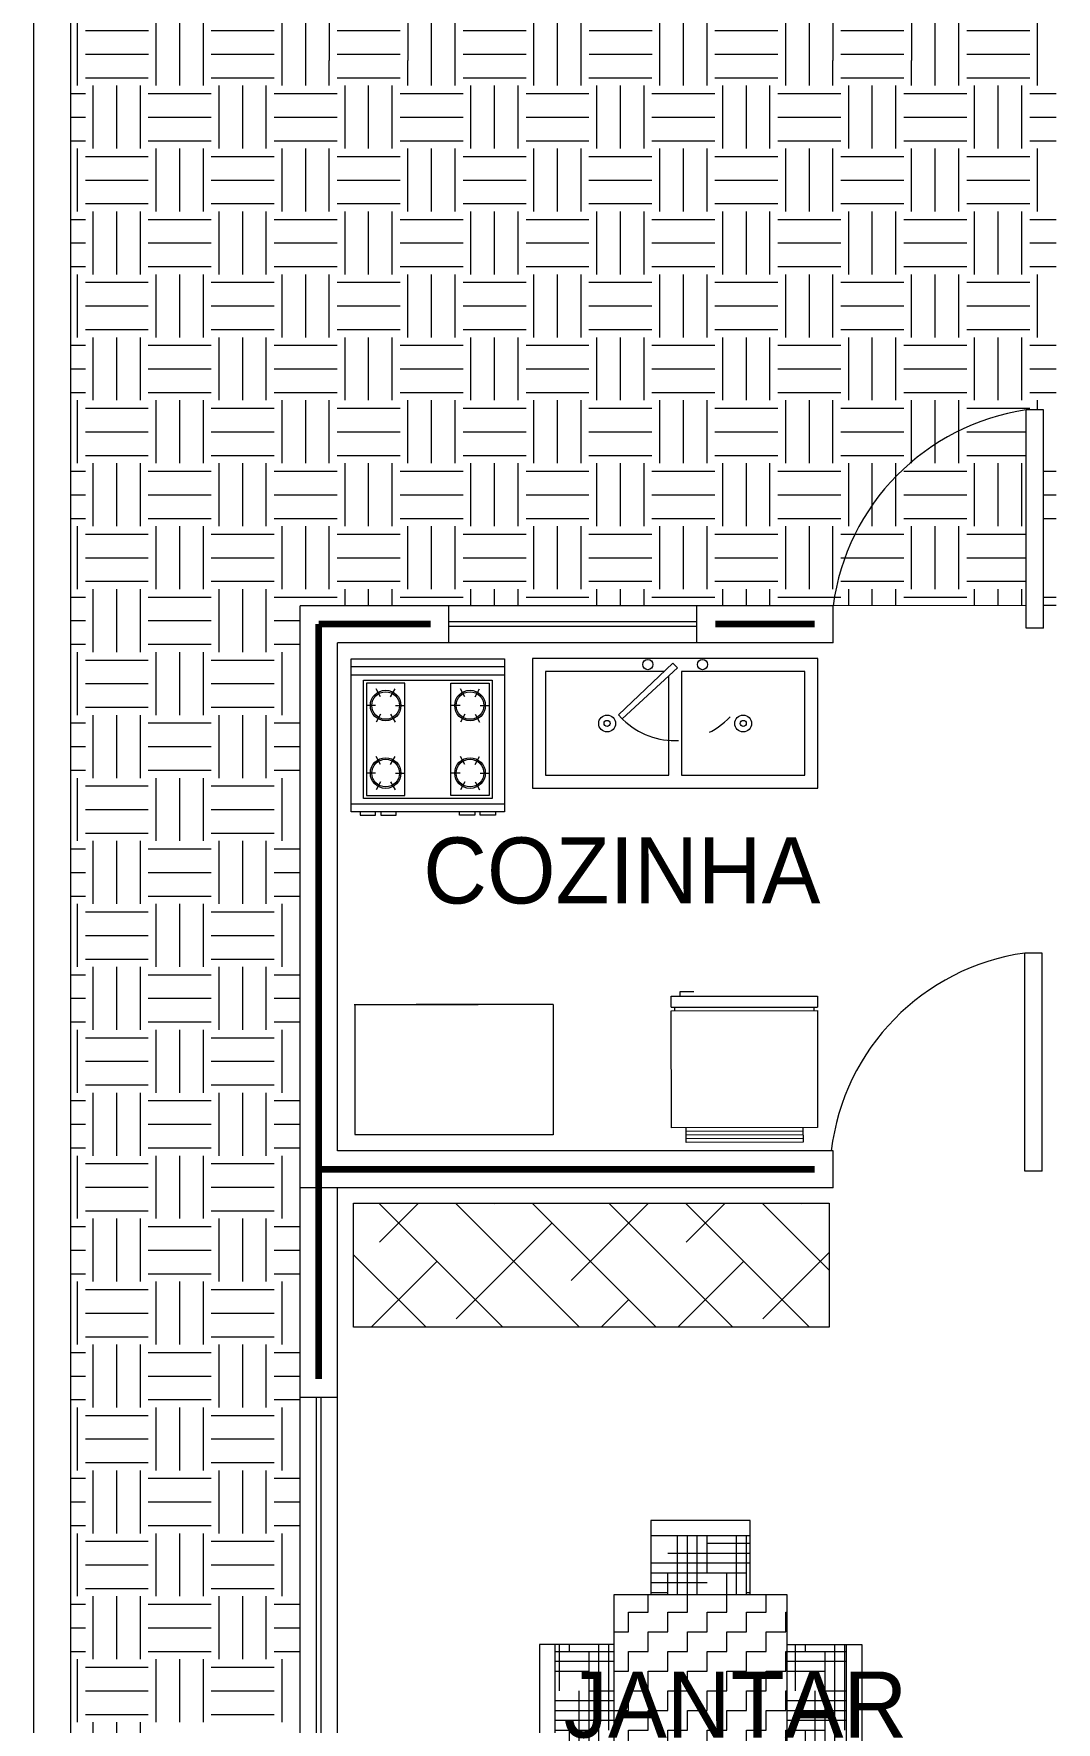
# Model space of a CAD drawing. Header units: millimetres. Extents: x 180.2 to 212.9, y 178.4 to 260.3.
# Drawn here: x 183.35 to 187.22, y 200.78 to 207.18 of the extents above; entities that cross this region are included whole.
import ezdxf

# ---------------------------------------------------------------- set-up
doc = ezdxf.new("R2010")
doc.units = ezdxf.units.MM
doc.linetypes.add('HIDDEN', pattern=[0.375, 0.25, -0.125])
for name, color, linetype, lineweight in [('ejes', 2, 'Continuous', 100), ('muebles', 6, 'Continuous', 15), ('muros', 1, 'Continuous', 18), ('pisos', 42, 'Continuous', 5), ('puertas y ventanas', 177, 'Continuous', 15), ('ventanas', 4, 'Continuous', 15)]:
    doc.layers.add(name, color=color, linetype=linetype, lineweight=lineweight)

# ---------------------------------------------------------------- blocks, each defined once
blk = doc.blocks.new('mesota')
for p, q in [((89.6543, 227.2267, -2.89), (90.0543, 227.2267, -2.89)), ((90.1543, 227.2267, -2.89), (90.5543, 227.2267, -2.89)), ((90.6543, 227.2267, -2.89), (91.0543, 227.2267, -2.89)), ((91.2543, 226.9893, -2.89), (91.2543, 226.2893, -2.89)), ((89.2169, 226.4393, -2.89), (89.2169, 226.8393, -2.89)), ((91.4918, 226.4393, -2.89), (91.4918, 226.8393, -2.89)), ((89.6543, 226.0518, -2.89), (90.0543, 226.0518, -2.89)), ((90.1543, 226.0518, -2.89), (90.5543, 226.0518, -2.89)), ((90.6543, 226.0518, -2.89), (91.0543, 226.0518, -2.89))]:
    blk.add_line(p, q)
at = {"elevation": -2.89}
for points in [[(89.6543, 226.9893), (89.6543, 227.2893), (90.0543, 227.2893), (90.0543, 226.9893)], [(90.1543, 226.9893), (90.1543, 227.2893), (90.5543, 227.2893), (90.5543, 226.9893)], [(91.0543, 226.9893), (91.0543, 227.2893), (90.6543, 227.2893), (90.6543, 226.9893)], [(91.2543, 226.2893), (89.4543, 226.2893), (89.4543, 226.9893), (91.2543, 226.9893)], [(89.4543, 226.4393), (89.1543, 226.4393), (89.1543, 226.8393), (89.4543, 226.8393)], [(91.2543, 226.4393), (91.5543, 226.4393), (91.5543, 226.8393), (91.2543, 226.8393)], [(89.6543, 226.2893), (89.6543, 225.9893), (90.0543, 225.9893), (90.0543, 226.2893)], [(90.1543, 226.2893), (90.1543, 225.9893), (90.5543, 225.9893), (90.5543, 226.2893)], [(91.0543, 226.2893), (91.0543, 225.9893), (90.6543, 225.9893), (90.6543, 226.2893)]]:
    blk.add_lwpolyline(points, dxfattribs=at)
blk = doc.blocks.new('refri')
for p, q in [((13.878, 4.516), (13.078, 4.516)), ((13.078, 4.516), (13.078, 4.416)), ((13.878, 4.416), (13.878, 4.516)), ((13.978, 4.416), (12.978, 4.416)), ((12.978, 4.416), (12.978, 3.616)), ((13.878, 4.491), (13.078, 4.491)), ((13.878, 4.466), (13.078, 4.466)), ((13.878, 4.441), (13.078, 4.441)), ((13.978, 3.616), (13.978, 4.416)), ((12.978, 3.616), (13.978, 3.616)), ((12.978, 3.591), (13.978, 3.591)), ((12.978, 3.591), (12.978, 3.516)), ((13.003, 3.616), (13.003, 3.591)), ((13.953, 3.591), (13.953, 3.616)), ((13.978, 3.516), (13.978, 3.591)), ((12.978, 3.516), (13.978, 3.516)), ((13.039, 3.516), (13.039, 3.484)), ((13.039, 3.484), (13.133, 3.484))]:
    blk.add_line(p, q)
blk = doc.blocks.new('tarja')
for points in [[(616.2221, 251.4034), (616.2221, 250.9034), (617.3221, 250.9034), (617.3221, 251.4034)], [(616.2721, 251.3534), (616.2721, 250.9534), (616.7471, 250.9534), (616.7471, 251.3534)], [(616.9907, 251.1206), (616.977, 251.1352), (616.7635, 250.9388), (616.7806, 250.9205)]]:
    blk.add_lwpolyline(points, close=True)
blk.add_lwpolyline([(616.8151, 250.9534), (617.2721, 250.9534), (617.2721, 251.3534), (616.7971, 251.3534), (616.7971, 250.9697)])
for centre, radius in [((616.5096, 251.1534), 0.0325), ((616.5096, 251.1534), 0.0116), ((617.0346, 251.1534), 0.0325), ((617.0346, 251.1534), 0.0116), ((616.6666, 250.9264), 0.0198), ((616.8775, 250.9264), 0.0198)]:
    blk.add_circle(centre, radius)
at = {"linetype": 'HIDDEN'}
blk.add_arc((616.7721, 250.9297), 0.29, 43.10085, 136.89915, dxfattribs=at)

msp = doc.modelspace()

# ---------------------------------------------------------------- hatches: boundary and pattern name
at = {"layer": 'muebles'}
h = msp.add_hatch(dxfattribs=at)
h.set_pattern_fill('HOUND', color=256, scale=0.023463, style=0)
h.set_pattern_definition([(0, (51.95597, 4.386796), (0.148986875, 0.037246719), [0.5959475, -0.29797375]), (90, (51.95597, 4.386796), (-0.037246719, -0.148986875), [0.5959475, -0.29797375])])
h.paths.add_polyline_path([(186.0583, 201.4867), (185.6829, 201.4867), (185.6829, 201.2638), (186.0583, 201.2638)])
h.paths.add_polyline_path([(185.5421, 201.0761), (185.3193, 201.0761), (185.3193, 200.7007), (185.5421, 200.7007)])
h.paths.add_polyline_path([(185.5421, 200.6069), (185.3193, 200.6069), (185.3193, 200.2315), (185.5421, 200.2315)])
h.paths.add_polyline_path([(185.5421, 200.1376), (185.3193, 200.1376), (185.3193, 199.7622), (185.5421, 199.7622)])
h.paths.add_polyline_path([(186.0583, 199.5745), (185.6829, 199.5745), (185.6829, 199.3517), (186.0583, 199.3517)])
h.paths.add_polyline_path([(186.4219, 200.1376), (186.1991, 200.1376), (186.1991, 199.7622), (186.4219, 199.7622)])
h.paths.add_polyline_path([(186.4219, 200.6069), (186.1991, 200.6069), (186.1991, 200.2315), (186.4219, 200.2315)])
h.paths.add_polyline_path([(186.4219, 201.0761), (186.1991, 201.0761), (186.1991, 200.7007), (186.4219, 200.7007)])
h = msp.add_hatch(dxfattribs=at)
h.set_pattern_fill('ZIGZAG', color=256, scale=0.023463, style=0)
h.set_pattern_definition([(0, (51.95597, 4.386796), (0.074493437, 0.074493437), [0.074493437, -0.074493437]), (90, (52.03046, 4.386796), (-0.074493437, 0.074493437), [0.074493437, -0.074493437])])
h.paths.add_polyline_path([(186.1991, 201.2638), (185.5421, 201.2638), (185.5421, 199.5745), (186.1991, 199.5745)])
at = {"layer": 'pisos'}
h = msp.add_hatch(dxfattribs=at)
h.set_pattern_fill('EARTH', color=256, scale=0.03754, style=0)
h.set_pattern_definition([(0, (51.95597, 4.3868), (0.238379, 0.238379), [0.238379, -0.238379]), (0, (51.95597, 4.47619), (0.238379, 0.238379), [0.238379, -0.238379]), (0, (51.95597, 4.56558), (0.238379, 0.238379), [0.238379, -0.238379]), (90, (51.98577, 4.59538), (-0.238379, 0.238379), [0.238379, -0.238379]), (90, (52.07516, 4.59538), (-0.238379, 0.238379), [0.238379, -0.238379]), (90, (52.16455, 4.59538), (-0.238379, 0.238379), [0.238379, -0.238379])])
h.paths.add_polyline_path([(187.2173, 210.716), (183.4867, 210.716), (183.4867, 207.0746), (187.2173, 207.0746)])

# ---------------------------------------------------------------- linework, layer by layer
at = {"layer": 'ejes'}
for p, q in [((184.4252, 202.0818), (184.4252, 204.9396)), ((184.8476, 204.9396), (184.4252, 204.9396)), ((184.8476, 204.9396), (184.4252, 204.9396)), ((186.3022, 204.9396), (185.9268, 204.9396)), ((186.3022, 204.9396), (185.9268, 204.9396)), ((186.3022, 202.8749), (184.4252, 202.8749))]:
    msp.add_line(p, q, dxfattribs=at)
at = {"layer": 'muebles', "color": 6}
for p, q in [((184.5479, 204.2287), (184.5479, 204.8088)), ((184.5479, 204.8088), (185.128, 204.8088)), ((185.128, 204.8088), (185.128, 204.2287)), ((184.5479, 204.7798), (185.128, 204.7798)), ((184.5479, 204.7482), (185.128, 204.7482)), ((184.594, 204.2792), (184.594, 204.728)), ((184.594, 204.728), (185.082, 204.728)), ((184.751, 204.7164), (184.6056, 204.7164)), ((184.6056, 204.7164), (184.6056, 204.2908)), ((184.6593, 204.6643), (184.6419, 204.6945)), ((184.6972, 204.6643), (184.7146, 204.6945)), ((184.751, 204.2908), (184.751, 204.7164)), ((184.925, 204.2908), (184.925, 204.7164)), ((184.925, 204.7164), (185.0704, 204.7164)), ((184.9787, 204.6643), (184.9613, 204.6945)), ((185.0166, 204.6643), (185.034, 204.6945)), ((185.0704, 204.7164), (185.0704, 204.2908)), ((185.082, 204.728), (185.082, 204.2792)), ((184.6404, 204.6315), (184.6056, 204.6315)), ((184.7162, 204.6315), (184.751, 204.6315)), ((184.9598, 204.6315), (184.925, 204.6315)), ((185.0356, 204.6315), (185.0704, 204.6315)), ((184.6593, 204.5987), (184.6419, 204.5686)), ((184.6972, 204.5987), (184.7146, 204.5686)), ((184.9787, 204.5987), (184.9613, 204.5686)), ((185.0166, 204.5987), (185.034, 204.5686)), ((184.6593, 204.4085), (184.6419, 204.4387)), ((184.6972, 204.4085), (184.7146, 204.4387)), ((184.9787, 204.4085), (184.9613, 204.4387)), ((185.0166, 204.4085), (185.034, 204.4387)), ((184.6404, 204.3757), (184.6056, 204.3757)), ((184.7162, 204.3757), (184.751, 204.3757)), ((184.9598, 204.3757), (184.925, 204.3757)), ((185.0356, 204.3757), (185.0704, 204.3757)), ((184.6593, 204.3429), (184.6419, 204.3127)), ((184.6972, 204.3429), (184.7146, 204.3127)), ((184.9787, 204.3429), (184.9613, 204.3127)), ((185.0166, 204.3429), (185.034, 204.3127)), ((185.128, 204.2577), (184.5479, 204.2577)), ((185.128, 204.2287), (184.5479, 204.2287)), ((184.5824, 204.2287), (184.5824, 204.2165)), ((185.082, 204.2792), (184.594, 204.2792)), ((184.6056, 204.2908), (184.751, 204.2908)), ((184.6404, 204.2165), (184.6404, 204.2287)), ((184.6597, 204.2287), (184.6597, 204.2165)), ((184.7178, 204.2165), (184.7178, 204.2287)), ((185.0704, 204.2908), (184.925, 204.2908)), ((184.9582, 204.2165), (184.9582, 204.2287)), ((185.0162, 204.2287), (185.0162, 204.2165)), ((185.0356, 204.2165), (185.0356, 204.2287)), ((185.0936, 204.2287), (185.0936, 204.2165)), ((184.5824, 204.2165), (184.6404, 204.2165)), ((184.6597, 204.2165), (184.7178, 204.2165)), ((185.0162, 204.2165), (184.9582, 204.2165)), ((185.0936, 204.2165), (185.0356, 204.2165))]:
    msp.add_line(p, q, dxfattribs=at)
at = {"layer": 'muebles'}
for p, q in [((184.5595, 203.4994), (185.0288, 203.4994)), ((184.5617, 203.4971), (184.5611, 203.0066)), ((185.3126, 203.4994), (184.7941, 203.4994)), ((185.3126, 203.4994), (185.312, 203.0059)), ((185.312, 203.0059), (184.5611, 203.0059)), ((184.5567, 202.7465), (186.3573, 202.7465)), ((184.5567, 202.2771), (184.5567, 202.7465)), ((186.3573, 202.7465), (186.3573, 202.2771)), ((186.3573, 202.2771), (184.5567, 202.2771))]:
    msp.add_line(p, q, dxfattribs=at)
at = {"layer": 'muebles', "linetype": 'Continuous'}
for p, q in [((185.1216, 202.2771), (184.6522, 202.7465)), ((184.8021, 202.7465), (184.6546, 202.5989)), ((185.4119, 202.2771), (184.9425, 202.7465)), ((185.0924, 202.7465), (185.0901, 202.7441)), ((185.7022, 202.2771), (185.2329, 202.7465)), ((185.6731, 202.7465), (185.3804, 202.4538)), ((185.9926, 202.2771), (185.5232, 202.7465)), ((186.2829, 202.2771), (185.8135, 202.7465)), ((185.9634, 202.7465), (185.8159, 202.5989)), ((186.3573, 202.493), (186.1039, 202.7465)), ((186.2537, 202.7465), (186.2514, 202.7441)), ((185.3078, 202.6715), (184.9449, 202.3086)), ((184.8312, 202.2771), (184.5567, 202.5516)), ((184.8723, 202.5263), (184.623, 202.2771)), ((186.0336, 202.5263), (185.7844, 202.2771)), ((186.3573, 202.5597), (186.1062, 202.3086)), ((185.5981, 202.3812), (185.494, 202.2771))]:
    msp.add_line(p, q, dxfattribs=at)
at = {"layer": 'muebles', "color": 6}
for centre, radius in [((184.6783, 204.6315), 0.058), ((184.6783, 204.6315), 0.0522), ((184.9977, 204.6315), 0.058), ((184.9977, 204.6315), 0.0522), ((184.6783, 204.3757), 0.058), ((184.6783, 204.3757), 0.0522), ((184.9977, 204.3757), 0.058), ((184.9977, 204.3757), 0.0522)]:
    msp.add_circle(centre, radius, dxfattribs=at)
at = {"layer": 'muros'}
for p, q in [((183.346, 192.0868), (183.346, 210.8568)), ((183.4867, 192.2276), (183.4867, 210.716)), ((186.3726, 205.0095), (184.3549, 205.0086)), ((184.3549, 198.8223), (184.3549, 205.0086)), ((184.918, 204.8692), (184.918, 205.0087)), ((185.8565, 204.8692), (185.8565, 205.0087)), ((186.3726, 204.8692), (186.3726, 205.0095)), ((184.4956, 202.9452), (184.4956, 204.8692)), ((186.3726, 204.8692), (184.4956, 204.8692)), ((186.3726, 202.9452), (184.4956, 202.9452)), ((186.3726, 202.8045), (186.3726, 202.9452)), ((186.3726, 202.8045), (184.3549, 202.8045)), ((184.4956, 198.9613), (184.4956, 202.8045)), ((184.4956, 202.0114), (184.3549, 202.0114))]:
    msp.add_line(p, q, dxfattribs=at)
at = {"layer": 'pisos'}
for p, q in [((183.5114, 206.9791), (183.5114, 207.0746)), ((183.8094, 206.9791), (183.8094, 207.0746)), ((183.8987, 206.9791), (183.8987, 207.0746)), ((183.9881, 206.9791), (183.9881, 207.0746)), ((184.2861, 206.9791), (184.2861, 207.0746)), ((184.3755, 206.9791), (184.3755, 207.0746)), ((184.4649, 206.9791), (184.4649, 207.0746)), ((184.7629, 206.9791), (184.7629, 207.0746)), ((184.8523, 206.9791), (184.8523, 207.0746)), ((184.9417, 206.9791), (184.9417, 207.0746)), ((185.2396, 206.9791), (185.2396, 207.0746)), ((185.329, 206.9791), (185.329, 207.0746)), ((185.4184, 206.9791), (185.4184, 207.0746)), ((185.7164, 206.9791), (185.7164, 207.0746)), ((185.8058, 206.9791), (185.8058, 207.0746)), ((185.8952, 206.9791), (185.8952, 207.0746)), ((186.1931, 206.9791), (186.1931, 207.0746)), ((186.2825, 206.9791), (186.2825, 207.0746)), ((186.3719, 206.9791), (186.3719, 207.0746)), ((186.6699, 206.9791), (186.6699, 207.0746)), ((186.7593, 206.9791), (186.7593, 207.0746)), ((186.8487, 206.9791), (186.8487, 207.0746)), ((187.1467, 206.9791), (187.1467, 207.0746)), ((183.5412, 207.0089), (183.7796, 207.0089)), ((183.571, 206.7408), (183.571, 206.9791)), ((183.6604, 206.7408), (183.6604, 206.9791)), ((183.7498, 206.7408), (183.7498, 206.9791)), ((184.0179, 207.0089), (184.2563, 207.0089)), ((184.0477, 206.7408), (184.0477, 206.9791)), ((184.1371, 206.7408), (184.1371, 206.9791)), ((184.2265, 206.7408), (184.2265, 206.9791)), ((184.4947, 207.0089), (184.7331, 207.0089)), ((184.5245, 206.7408), (184.5245, 206.9791)), ((184.6139, 206.7408), (184.6139, 206.9791)), ((184.7033, 206.7408), (184.7033, 206.9791)), ((184.9715, 207.0089), (185.2098, 207.0089)), ((185.0012, 206.7408), (185.0012, 206.9791)), ((185.0906, 206.7408), (185.0906, 206.9791)), ((185.18, 206.7408), (185.18, 206.9791)), ((185.4482, 207.0089), (185.6866, 207.0089)), ((185.478, 206.7408), (185.478, 206.9791)), ((185.5674, 206.7408), (185.5674, 206.9791)), ((185.6568, 206.7408), (185.6568, 206.9791)), ((185.925, 207.0089), (186.1633, 207.0089)), ((185.9548, 206.7408), (185.9548, 206.9791)), ((186.0442, 206.7408), (186.0442, 206.9791)), ((186.1335, 206.7408), (186.1335, 206.9791)), ((186.4017, 207.0089), (186.6401, 207.0089)), ((186.4315, 206.7408), (186.4315, 206.9791)), ((186.5209, 206.7408), (186.5209, 206.9791)), ((186.6103, 206.7408), (186.6103, 206.9791)), ((186.8785, 207.0089), (187.1169, 207.0089)), ((186.9083, 206.7408), (186.9083, 206.9791)), ((186.9977, 206.7408), (186.9977, 206.9791)), ((187.0871, 206.7408), (187.0871, 206.9791)), ((183.4867, 206.9494), (183.5412, 206.9494)), ((183.7796, 206.9494), (184.0179, 206.9494)), ((184.2563, 206.9494), (184.4947, 206.9494)), ((184.7331, 206.9494), (184.9715, 206.9494)), ((185.2098, 206.9494), (185.4482, 206.9494)), ((185.6866, 206.9494), (185.925, 206.9494)), ((186.1633, 206.9494), (186.4017, 206.9494)), ((186.6401, 206.9494), (186.8785, 206.9494)), ((187.1169, 206.9494), (187.2173, 206.9494)), ((183.4867, 206.86), (183.5412, 206.86)), ((183.7796, 206.86), (184.0179, 206.86)), ((184.2563, 206.86), (184.4947, 206.86)), ((184.7331, 206.86), (184.9715, 206.86)), ((185.2098, 206.86), (185.4482, 206.86)), ((185.6866, 206.86), (185.925, 206.86)), ((186.1633, 206.86), (186.4017, 206.86)), ((186.6401, 206.86), (186.8785, 206.86)), ((187.1169, 206.86), (187.2173, 206.86)), ((183.4867, 206.7706), (183.5412, 206.7706)), ((183.5114, 206.5024), (183.5114, 206.7408)), ((183.7796, 206.7706), (184.0179, 206.7706)), ((183.8094, 206.5024), (183.8094, 206.7408)), ((183.8987, 206.5024), (183.8987, 206.7408)), ((183.9881, 206.5024), (183.9881, 206.7408)), ((184.2563, 206.7706), (184.4947, 206.7706)), ((184.2861, 206.5024), (184.2861, 206.7408)), ((184.3755, 206.5024), (184.3755, 206.7408)), ((184.4649, 206.5024), (184.4649, 206.7408)), ((184.7331, 206.7706), (184.9715, 206.7706)), ((184.7629, 206.5024), (184.7629, 206.7408)), ((184.8523, 206.5024), (184.8523, 206.7408)), ((184.9417, 206.5024), (184.9417, 206.7408)), ((185.2098, 206.7706), (185.4482, 206.7706)), ((185.2396, 206.5024), (185.2396, 206.7408)), ((185.329, 206.5024), (185.329, 206.7408)), ((185.4184, 206.5024), (185.4184, 206.7408)), ((185.6866, 206.7706), (185.925, 206.7706)), ((185.7164, 206.5024), (185.7164, 206.7408)), ((185.8058, 206.5024), (185.8058, 206.7408)), ((185.8952, 206.5024), (185.8952, 206.7408)), ((186.1633, 206.7706), (186.4017, 206.7706)), ((186.1931, 206.5024), (186.1931, 206.7408)), ((186.2825, 206.5024), (186.2825, 206.7408)), ((186.3719, 206.5024), (186.3719, 206.7408)), ((186.6401, 206.7706), (186.8785, 206.7706)), ((186.6699, 206.5024), (186.6699, 206.7408)), ((186.7593, 206.5024), (186.7593, 206.7408)), ((186.8487, 206.5024), (186.8487, 206.7408)), ((187.1169, 206.7706), (187.2173, 206.7706)), ((187.1467, 206.5024), (187.1467, 206.7408)), ((183.5412, 206.711), (183.7796, 206.711)), ((184.0179, 206.711), (184.2563, 206.711)), ((184.4947, 206.711), (184.7331, 206.711)), ((184.9715, 206.711), (185.2098, 206.711)), ((185.4482, 206.711), (185.6866, 206.711)), ((185.925, 206.711), (186.1633, 206.711)), ((186.4017, 206.711), (186.6401, 206.711)), ((186.8785, 206.711), (187.1169, 206.711)), ((183.5412, 206.6216), (183.7796, 206.6216)), ((184.0179, 206.6216), (184.2563, 206.6216)), ((184.4947, 206.6216), (184.7331, 206.6216)), ((184.9715, 206.6216), (185.2098, 206.6216)), ((185.4482, 206.6216), (185.6866, 206.6216)), ((185.925, 206.6216), (186.1633, 206.6216)), ((186.4017, 206.6216), (186.6401, 206.6216)), ((186.8785, 206.6216), (187.1169, 206.6216)), ((183.5412, 206.5322), (183.7796, 206.5322)), ((184.0179, 206.5322), (184.2563, 206.5322)), ((184.4947, 206.5322), (184.7331, 206.5322)), ((184.9715, 206.5322), (185.2098, 206.5322)), ((185.4482, 206.5322), (185.6866, 206.5322)), ((185.925, 206.5322), (186.1633, 206.5322)), ((186.4017, 206.5322), (186.6401, 206.5322)), ((186.8785, 206.5322), (187.1169, 206.5322)), ((183.4867, 206.4726), (183.5412, 206.4726)), ((183.571, 206.264), (183.571, 206.5024)), ((183.6604, 206.264), (183.6604, 206.5024)), ((183.7498, 206.264), (183.7498, 206.5024)), ((183.7796, 206.4726), (184.0179, 206.4726)), ((184.0477, 206.264), (184.0477, 206.5024)), ((184.1371, 206.264), (184.1371, 206.5024)), ((184.2265, 206.264), (184.2265, 206.5024)), ((184.2563, 206.4726), (184.4947, 206.4726)), ((184.5245, 206.264), (184.5245, 206.5024)), ((184.6139, 206.264), (184.6139, 206.5024)), ((184.7033, 206.264), (184.7033, 206.5024)), ((184.7331, 206.4726), (184.9715, 206.4726)), ((185.0012, 206.264), (185.0012, 206.5024)), ((185.0906, 206.264), (185.0906, 206.5024)), ((185.18, 206.264), (185.18, 206.5024)), ((185.2098, 206.4726), (185.4482, 206.4726)), ((185.478, 206.264), (185.478, 206.5024)), ((185.5674, 206.264), (185.5674, 206.5024)), ((185.6568, 206.264), (185.6568, 206.5024)), ((185.6866, 206.4726), (185.925, 206.4726)), ((185.9548, 206.264), (185.9548, 206.5024)), ((186.0442, 206.264), (186.0442, 206.5024)), ((186.1335, 206.264), (186.1335, 206.5024)), ((186.1633, 206.4726), (186.4017, 206.4726)), ((186.4315, 206.264), (186.4315, 206.5024)), ((186.5209, 206.264), (186.5209, 206.5024)), ((186.6103, 206.264), (186.6103, 206.5024)), ((186.6401, 206.4726), (186.8785, 206.4726)), ((186.9083, 206.264), (186.9083, 206.5024)), ((186.9977, 206.264), (186.9977, 206.5024)), ((187.0871, 206.264), (187.0871, 206.5024)), ((187.1169, 206.4726), (187.2173, 206.4726)), ((183.4867, 206.3832), (183.5412, 206.3832)), ((183.7796, 206.3832), (184.0179, 206.3832)), ((184.2563, 206.3832), (184.4947, 206.3832)), ((184.7331, 206.3832), (184.9715, 206.3832)), ((185.2098, 206.3832), (185.4482, 206.3832)), ((185.6866, 206.3832), (185.925, 206.3832)), ((186.1633, 206.3832), (186.4017, 206.3832)), ((186.6401, 206.3832), (186.8785, 206.3832)), ((187.1169, 206.3832), (187.2173, 206.3832)), ((183.4867, 206.2938), (183.5412, 206.2938)), ((183.7796, 206.2938), (184.0179, 206.2938)), ((184.2563, 206.2938), (184.4947, 206.2938)), ((184.7331, 206.2938), (184.9715, 206.2938)), ((185.2098, 206.2938), (185.4482, 206.2938)), ((185.6866, 206.2938), (185.925, 206.2938)), ((186.1633, 206.2938), (186.4017, 206.2938)), ((186.6401, 206.2938), (186.8785, 206.2938)), ((187.1169, 206.2938), (187.2173, 206.2938)), ((183.5114, 206.0256), (183.5114, 206.264)), ((183.5412, 206.2342), (183.7796, 206.2342)), ((183.8094, 206.0256), (183.8094, 206.264)), ((183.8987, 206.0256), (183.8987, 206.264)), ((183.9881, 206.0256), (183.9881, 206.264)), ((184.0179, 206.2342), (184.2563, 206.2342)), ((184.2861, 206.0256), (184.2861, 206.264)), ((184.3755, 206.0256), (184.3755, 206.264)), ((184.4649, 206.0256), (184.4649, 206.264)), ((184.4947, 206.2342), (184.7331, 206.2342)), ((184.7629, 206.0256), (184.7629, 206.264)), ((184.8523, 206.0256), (184.8523, 206.264)), ((184.9417, 206.0256), (184.9417, 206.264)), ((184.9715, 206.2342), (185.2098, 206.2342)), ((185.2396, 206.0256), (185.2396, 206.264)), ((185.329, 206.0256), (185.329, 206.264)), ((185.4184, 206.0256), (185.4184, 206.264)), ((185.4482, 206.2342), (185.6866, 206.2342)), ((185.7164, 206.0256), (185.7164, 206.264)), ((185.8058, 206.0256), (185.8058, 206.264)), ((185.8952, 206.0256), (185.8952, 206.264)), ((185.925, 206.2342), (186.1633, 206.2342)), ((186.1931, 206.0256), (186.1931, 206.264)), ((186.2825, 206.0256), (186.2825, 206.264)), ((186.3719, 206.0256), (186.3719, 206.264)), ((186.4017, 206.2342), (186.6401, 206.2342)), ((186.6699, 206.0256), (186.6699, 206.264)), ((186.7593, 206.0256), (186.7593, 206.264)), ((186.8487, 206.0256), (186.8487, 206.264)), ((186.8785, 206.2342), (187.1169, 206.2342)), ((187.1467, 206.0256), (187.1467, 206.264)), ((183.5412, 206.1448), (183.7796, 206.1448)), ((184.0179, 206.1448), (184.2563, 206.1448)), ((184.4947, 206.1448), (184.7331, 206.1448)), ((184.9715, 206.1448), (185.2098, 206.1448)), ((185.4482, 206.1448), (185.6866, 206.1448)), ((185.925, 206.1448), (186.1633, 206.1448)), ((186.4017, 206.1448), (186.6401, 206.1448)), ((186.8785, 206.1448), (187.1169, 206.1448)), ((183.5412, 206.0554), (183.7796, 206.0554)), ((183.571, 205.7873), (183.571, 206.0256)), ((183.6604, 205.7873), (183.6604, 206.0256)), ((183.7498, 205.7873), (183.7498, 206.0256)), ((184.0179, 206.0554), (184.2563, 206.0554)), ((184.0477, 205.7873), (184.0477, 206.0256)), ((184.1371, 205.7873), (184.1371, 206.0256)), ((184.2265, 205.7873), (184.2265, 206.0256)), ((184.4947, 206.0554), (184.7331, 206.0554)), ((184.5245, 205.7873), (184.5245, 206.0256)), ((184.6139, 205.7873), (184.6139, 206.0256)), ((184.7033, 205.7873), (184.7033, 206.0256)), ((184.9715, 206.0554), (185.2098, 206.0554)), ((185.0012, 205.7873), (185.0012, 206.0256)), ((185.0906, 205.7873), (185.0906, 206.0256)), ((185.18, 205.7873), (185.18, 206.0256)), ((185.4482, 206.0554), (185.6866, 206.0554)), ((185.478, 205.7873), (185.478, 206.0256)), ((185.5674, 205.7873), (185.5674, 206.0256)), ((185.6568, 205.7873), (185.6568, 206.0256)), ((185.925, 206.0554), (186.1633, 206.0554)), ((185.9548, 205.7873), (185.9548, 206.0256)), ((186.0442, 205.7873), (186.0442, 206.0256)), ((186.1335, 205.7873), (186.1335, 206.0256)), ((186.4017, 206.0554), (186.6401, 206.0554)), ((186.4315, 205.7873), (186.4315, 206.0256)), ((186.5209, 205.7873), (186.5209, 206.0256)), ((186.6103, 205.7873), (186.6103, 206.0256)), ((186.8785, 206.0554), (187.1169, 206.0554)), ((186.9083, 205.7873), (186.9083, 206.0256)), ((186.9977, 205.7873), (186.9977, 206.0256)), ((187.0871, 205.7873), (187.0871, 206.0256)), ((183.4867, 205.9958), (183.5412, 205.9958)), ((183.7796, 205.9958), (184.0179, 205.9958)), ((184.2563, 205.9958), (184.4947, 205.9958)), ((184.7331, 205.9958), (184.9715, 205.9958)), ((185.2098, 205.9958), (185.4482, 205.9958)), ((185.6866, 205.9958), (185.925, 205.9958)), ((186.1633, 205.9958), (186.4017, 205.9958)), ((186.6401, 205.9958), (186.8785, 205.9958)), ((187.1169, 205.9958), (187.2173, 205.9958)), ((183.4867, 205.9064), (183.5412, 205.9064)), ((183.7796, 205.9064), (184.0179, 205.9064)), ((184.2563, 205.9064), (184.4947, 205.9064)), ((184.7331, 205.9064), (184.9715, 205.9064)), ((185.2098, 205.9064), (185.4482, 205.9064)), ((185.6866, 205.9064), (185.925, 205.9064)), ((186.1633, 205.9064), (186.4017, 205.9064)), ((186.6401, 205.9064), (186.8785, 205.9064)), ((187.1169, 205.9064), (187.2173, 205.9064)), ((183.4867, 205.8171), (183.5412, 205.8171)), ((183.5114, 205.5489), (183.5114, 205.7873)), ((183.7796, 205.8171), (184.0179, 205.8171)), ((183.8094, 205.5489), (183.8094, 205.7873)), ((183.8987, 205.5489), (183.8987, 205.7873)), ((183.9881, 205.5489), (183.9881, 205.7873)), ((184.2563, 205.8171), (184.4947, 205.8171)), ((184.2861, 205.5489), (184.2861, 205.7873)), ((184.3755, 205.5489), (184.3755, 205.7873)), ((184.4649, 205.5489), (184.4649, 205.7873)), ((184.7331, 205.8171), (184.9715, 205.8171)), ((184.7629, 205.5489), (184.7629, 205.7873)), ((184.8523, 205.5489), (184.8523, 205.7873)), ((184.9417, 205.5489), (184.9417, 205.7873)), ((185.2098, 205.8171), (185.4482, 205.8171)), ((185.2396, 205.5489), (185.2396, 205.7873)), ((185.329, 205.5489), (185.329, 205.7873)), ((185.4184, 205.5489), (185.4184, 205.7873)), ((185.6866, 205.8171), (185.925, 205.8171)), ((185.7164, 205.5489), (185.7164, 205.7873)), ((185.8058, 205.5489), (185.8058, 205.7873)), ((185.8952, 205.5489), (185.8952, 205.7873)), ((186.1633, 205.8171), (186.4017, 205.8171)), ((186.1931, 205.5489), (186.1931, 205.7873)), ((186.2825, 205.5489), (186.2825, 205.7873)), ((186.3719, 205.5489), (186.3719, 205.7873)), ((186.6401, 205.8171), (186.8785, 205.8171)), ((186.6699, 205.5489), (186.6699, 205.7873)), ((186.7593, 205.5489), (186.7593, 205.7873)), ((186.8487, 205.5489), (186.8487, 205.7873)), ((187.1169, 205.8171), (187.2173, 205.8171)), ((187.1467, 205.7509), (187.1467, 205.7873)), ((183.5412, 205.7575), (183.7796, 205.7575)), ((184.0179, 205.7575), (184.2563, 205.7575)), ((184.4947, 205.7575), (184.7331, 205.7575)), ((184.9715, 205.7575), (185.2098, 205.7575)), ((185.4482, 205.7575), (185.6866, 205.7575)), ((185.925, 205.7575), (186.1633, 205.7575)), ((186.4017, 205.7575), (186.6401, 205.7575)), ((186.8785, 205.7575), (187.1169, 205.7575)), ((183.5412, 205.6681), (183.7796, 205.6681)), ((184.0179, 205.6681), (184.2563, 205.6681)), ((184.4947, 205.6681), (184.7331, 205.6681)), ((184.9715, 205.6681), (185.2098, 205.6681)), ((185.4482, 205.6681), (185.6866, 205.6681)), ((185.925, 205.6681), (186.1633, 205.6681)), ((186.4017, 205.6681), (186.6401, 205.6681)), ((186.8785, 205.6681), (187.104, 205.6681)), ((183.5412, 205.5787), (183.7796, 205.5787)), ((184.0179, 205.5787), (184.2563, 205.5787)), ((184.4947, 205.5787), (184.7331, 205.5787)), ((184.9715, 205.5787), (185.2098, 205.5787)), ((185.4482, 205.5787), (185.6866, 205.5787)), ((185.925, 205.5787), (186.1633, 205.5787)), ((186.4017, 205.5787), (186.6401, 205.5787)), ((186.8785, 205.5787), (187.104, 205.5787)), ((183.4867, 205.5191), (183.5412, 205.5191)), ((183.571, 205.3105), (183.571, 205.5489)), ((183.6604, 205.3105), (183.6604, 205.5489)), ((183.7498, 205.3105), (183.7498, 205.5489)), ((183.7796, 205.5191), (184.0179, 205.5191)), ((184.0477, 205.3105), (184.0477, 205.5489)), ((184.1371, 205.3105), (184.1371, 205.5489)), ((184.2265, 205.3105), (184.2265, 205.5489)), ((184.2563, 205.5191), (184.4947, 205.5191)), ((184.5245, 205.3105), (184.5245, 205.5489)), ((184.6139, 205.3105), (184.6139, 205.5489)), ((184.7033, 205.3105), (184.7033, 205.5489)), ((184.7331, 205.5191), (184.9715, 205.5191)), ((185.0012, 205.3105), (185.0012, 205.5489)), ((185.0906, 205.3105), (185.0906, 205.5489)), ((185.18, 205.3105), (185.18, 205.5489)), ((185.2098, 205.5191), (185.4482, 205.5191)), ((185.478, 205.3105), (185.478, 205.5489)), ((185.5674, 205.3105), (185.5674, 205.5489)), ((185.6568, 205.3105), (185.6568, 205.5489)), ((185.6866, 205.5191), (185.925, 205.5191)), ((185.9548, 205.3105), (185.9548, 205.5489)), ((186.0442, 205.3105), (186.0442, 205.5489)), ((186.1335, 205.3105), (186.1335, 205.5489)), ((186.1633, 205.5191), (186.4017, 205.5191)), ((186.4315, 205.3105), (186.4315, 205.5489)), ((186.5209, 205.3105), (186.5209, 205.5489)), ((186.6103, 205.3105), (186.6103, 205.5489)), ((186.6401, 205.5191), (186.8785, 205.5191)), ((186.9083, 205.3105), (186.9083, 205.5489)), ((186.9977, 205.3105), (186.9977, 205.5489)), ((187.0871, 205.3105), (187.0871, 205.5489)), ((187.1697, 205.5191), (187.2173, 205.5191)), ((183.4867, 205.4297), (183.5412, 205.4297)), ((183.7796, 205.4297), (184.0179, 205.4297)), ((184.2563, 205.4297), (184.4947, 205.4297)), ((184.7331, 205.4297), (184.9715, 205.4297)), ((185.2098, 205.4297), (185.4482, 205.4297)), ((185.6866, 205.4297), (185.925, 205.4297)), ((186.1633, 205.4297), (186.4017, 205.4297)), ((186.6401, 205.4297), (186.8785, 205.4297)), ((187.1697, 205.4297), (187.2173, 205.4297)), ((183.4867, 205.3403), (183.5412, 205.3403)), ((183.7796, 205.3403), (184.0179, 205.3403)), ((184.2563, 205.3403), (184.4947, 205.3403)), ((184.7331, 205.3403), (184.9715, 205.3403)), ((185.2098, 205.3403), (185.4482, 205.3403)), ((185.6866, 205.3403), (185.925, 205.3403)), ((186.1633, 205.3403), (186.4017, 205.3403)), ((186.6401, 205.3403), (186.8785, 205.3403)), ((187.1697, 205.3403), (187.2173, 205.3403)), ((183.5114, 205.0721), (183.5114, 205.3105)), ((183.5412, 205.2807), (183.7796, 205.2807)), ((183.8094, 205.0721), (183.8094, 205.3105)), ((183.8987, 205.0721), (183.8987, 205.3105)), ((183.9881, 205.0721), (183.9881, 205.3105)), ((184.0179, 205.2807), (184.2563, 205.2807)), ((184.2861, 205.0721), (184.2861, 205.3105)), ((184.3755, 205.0721), (184.3755, 205.3105)), ((184.4649, 205.0721), (184.4649, 205.3105)), ((184.4947, 205.2807), (184.7331, 205.2807)), ((184.7629, 205.0721), (184.7629, 205.3105)), ((184.8523, 205.0721), (184.8523, 205.3105)), ((184.9417, 205.0721), (184.9417, 205.3105)), ((184.9715, 205.2807), (185.2098, 205.2807)), ((185.2396, 205.0721), (185.2396, 205.3105)), ((185.329, 205.0721), (185.329, 205.3105)), ((185.4184, 205.0721), (185.4184, 205.3105)), ((185.4482, 205.2807), (185.6866, 205.2807)), ((185.7164, 205.0721), (185.7164, 205.3105)), ((185.8058, 205.0721), (185.8058, 205.3105)), ((185.8952, 205.0721), (185.8952, 205.3105)), ((185.925, 205.2807), (186.1633, 205.2807)), ((186.1931, 205.0721), (186.1931, 205.3105)), ((186.2825, 205.0721), (186.2825, 205.3105)), ((186.3719, 205.0721), (186.3719, 205.3105)), ((186.4017, 205.2807), (186.6401, 205.2807)), ((186.6699, 205.0721), (186.6699, 205.3105)), ((186.7593, 205.0721), (186.7593, 205.3105)), ((186.8487, 205.0721), (186.8487, 205.3105)), ((186.8785, 205.2807), (187.104, 205.2807)), ((183.5412, 205.1913), (183.7796, 205.1913)), ((184.0179, 205.1913), (184.2563, 205.1913)), ((184.4947, 205.1913), (184.7331, 205.1913)), ((184.9715, 205.1913), (185.2098, 205.1913)), ((185.4482, 205.1913), (185.6866, 205.1913)), ((185.925, 205.1913), (186.1633, 205.1913)), ((186.4017, 205.1913), (186.6401, 205.1913)), ((186.8785, 205.1913), (187.104, 205.1913)), ((183.5412, 205.1019), (183.7796, 205.1019)), ((183.571, 204.8337), (183.571, 205.0721)), ((183.6604, 204.8337), (183.6604, 205.0721)), ((183.7498, 204.8337), (183.7498, 205.0721)), ((184.0179, 205.1019), (184.2563, 205.1019)), ((184.0477, 204.8337), (184.0477, 205.0721)), ((184.1371, 204.8337), (184.1371, 205.0721)), ((184.2265, 204.8337), (184.2265, 205.0721)), ((184.4947, 205.1019), (184.7331, 205.1019)), ((184.5245, 205.0087), (184.5245, 205.0721)), ((184.6139, 205.0088), (184.6139, 205.0721)), ((184.7033, 205.0088), (184.7033, 205.0721)), ((184.9715, 205.1019), (185.2098, 205.1019)), ((185.0012, 205.0089), (185.0012, 205.0721)), ((185.0906, 205.009), (185.0906, 205.0721)), ((185.18, 205.009), (185.18, 205.0721)), ((185.4482, 205.1019), (185.6866, 205.1019)), ((185.478, 205.0091), (185.478, 205.0721)), ((185.5674, 205.0092), (185.5674, 205.0721)), ((185.6568, 205.0092), (185.6568, 205.0721)), ((185.925, 205.1019), (186.1633, 205.1019)), ((185.9548, 205.0094), (185.9548, 205.0721)), ((186.0442, 205.0094), (186.0442, 205.0721)), ((186.1335, 205.0094), (186.1335, 205.0721)), ((186.4017, 205.1019), (186.6401, 205.1019)), ((186.4315, 205.0096), (186.4315, 205.0721)), ((186.5209, 205.0096), (186.5209, 205.0721)), ((186.6103, 205.0096), (186.6103, 205.0721)), ((186.8785, 205.1019), (187.104, 205.1019)), ((186.9083, 205.0098), (186.9083, 205.0721)), ((186.9977, 205.0098), (186.9977, 205.0721)), ((187.0871, 205.0099), (187.0871, 205.0721)), ((183.4867, 205.0423), (183.5412, 205.0423)), ((183.7796, 205.0423), (184.0179, 205.0423)), ((184.2563, 205.0423), (184.4947, 205.0423)), ((184.7331, 205.0423), (184.9715, 205.0423)), ((185.2098, 205.0423), (185.4482, 205.0423)), ((185.6866, 205.0423), (185.925, 205.0423)), ((186.1633, 205.0423), (186.4017, 205.0423)), ((187.104, 205.0099), (186.3726, 205.0095)), ((186.6401, 205.0423), (186.8785, 205.0423)), ((187.1697, 205.0423), (187.2173, 205.0423)), ((187.2173, 205.0099), (187.1697, 205.0099)), ((183.4867, 204.9529), (183.5412, 204.9529)), ((183.7796, 204.9529), (184.0179, 204.9529)), ((184.2563, 204.9529), (184.3549, 204.9529)), ((183.4867, 204.8635), (183.5412, 204.8635)), ((183.5114, 204.5954), (183.5114, 204.8337)), ((183.5412, 204.8039), (183.7796, 204.8039)), ((183.7796, 204.8635), (184.0179, 204.8635)), ((183.8094, 204.5954), (183.8094, 204.8337)), ((183.8987, 204.5954), (183.8987, 204.8337)), ((183.9881, 204.5954), (183.9881, 204.8337)), ((184.0179, 204.8039), (184.2563, 204.8039)), ((184.2563, 204.8635), (184.3549, 204.8635)), ((184.2861, 204.5954), (184.2861, 204.8337)), ((183.5412, 204.7145), (183.7796, 204.7145)), ((184.0179, 204.7145), (184.2563, 204.7145)), ((183.5412, 204.6252), (183.7796, 204.6252)), ((184.0179, 204.6252), (184.2563, 204.6252)), ((183.4867, 204.5656), (183.5412, 204.5656)), ((183.571, 204.357), (183.571, 204.5954)), ((183.6604, 204.357), (183.6604, 204.5954)), ((183.7498, 204.357), (183.7498, 204.5954)), ((183.7796, 204.5656), (184.0179, 204.5656)), ((184.0477, 204.357), (184.0477, 204.5954)), ((184.1371, 204.357), (184.1371, 204.5954)), ((184.2265, 204.357), (184.2265, 204.5954)), ((184.2563, 204.5656), (184.3549, 204.5656)), ((183.4867, 204.4762), (183.5412, 204.4762)), ((183.7796, 204.4762), (184.0179, 204.4762)), ((184.2563, 204.4762), (184.3549, 204.4762)), ((183.4867, 204.3868), (183.5412, 204.3868)), ((183.5114, 204.1186), (183.5114, 204.357)), ((183.7796, 204.3868), (184.0179, 204.3868)), ((183.8094, 204.1186), (183.8094, 204.357)), ((183.8987, 204.1186), (183.8987, 204.357)), ((183.9881, 204.1186), (183.9881, 204.357)), ((184.2563, 204.3868), (184.3549, 204.3868)), ((184.2861, 204.1186), (184.2861, 204.357)), ((183.5412, 204.3272), (183.7796, 204.3272)), ((184.0179, 204.3272), (184.2563, 204.3272)), ((183.5412, 204.2378), (183.7796, 204.2378)), ((184.0179, 204.2378), (184.2563, 204.2378)), ((183.5412, 204.1484), (183.7796, 204.1484)), ((183.571, 203.8802), (183.571, 204.1186)), ((183.6604, 203.8802), (183.6604, 204.1186)), ((183.7498, 203.8802), (183.7498, 204.1186)), ((184.0179, 204.1484), (184.2563, 204.1484)), ((184.0477, 203.8802), (184.0477, 204.1186)), ((184.1371, 203.8802), (184.1371, 204.1186)), ((184.2265, 203.8802), (184.2265, 204.1186)), ((183.4867, 204.0888), (183.5412, 204.0888)), ((183.7796, 204.0888), (184.0179, 204.0888)), ((184.2563, 204.0888), (184.3549, 204.0888)), ((183.4867, 203.9994), (183.5412, 203.9994)), ((183.7796, 203.9994), (184.0179, 203.9994)), ((184.2563, 203.9994), (184.3549, 203.9994)), ((183.4867, 203.91), (183.5412, 203.91)), ((183.7796, 203.91), (184.0179, 203.91)), ((184.2563, 203.91), (184.3549, 203.91)), ((183.5114, 203.6418), (183.5114, 203.8802)), ((183.5412, 203.8504), (183.7796, 203.8504)), ((183.8094, 203.6418), (183.8094, 203.8802)), ((183.8987, 203.6418), (183.8987, 203.8802)), ((183.9881, 203.6418), (183.9881, 203.8802)), ((184.0179, 203.8504), (184.2563, 203.8504)), ((184.2861, 203.6418), (184.2861, 203.8802)), ((183.5412, 203.761), (183.7796, 203.761)), ((184.0179, 203.761), (184.2563, 203.761)), ((183.5412, 203.6716), (183.7796, 203.6716)), ((184.0179, 203.6716), (184.2563, 203.6716)), ((183.4867, 203.612), (183.5412, 203.612)), ((183.571, 203.4035), (183.571, 203.6418)), ((183.6604, 203.4035), (183.6604, 203.6418)), ((183.7498, 203.4035), (183.7498, 203.6418)), ((183.7796, 203.612), (184.0179, 203.612)), ((184.0477, 203.4035), (184.0477, 203.6418)), ((184.1371, 203.4035), (184.1371, 203.6418)), ((184.2265, 203.4035), (184.2265, 203.6418)), ((184.2563, 203.612), (184.3549, 203.612)), ((183.4867, 203.5227), (183.5412, 203.5227)), ((183.7796, 203.5227), (184.0179, 203.5227)), ((184.2563, 203.5227), (184.3549, 203.5227)), ((183.4867, 203.4333), (183.5412, 203.4333)), ((183.5114, 203.1651), (183.5114, 203.4035)), ((183.7796, 203.4333), (184.0179, 203.4333)), ((183.8094, 203.1651), (183.8094, 203.4035)), ((183.8987, 203.1651), (183.8987, 203.4035)), ((183.9881, 203.1651), (183.9881, 203.4035)), ((184.2563, 203.4333), (184.3549, 203.4333)), ((184.2861, 203.1651), (184.2861, 203.4035)), ((183.5412, 203.3737), (183.7796, 203.3737)), ((184.0179, 203.3737), (184.2563, 203.3737)), ((183.5412, 203.2843), (183.7796, 203.2843)), ((184.0179, 203.2843), (184.2563, 203.2843)), ((183.5412, 203.1949), (183.7796, 203.1949)), ((183.571, 202.9267), (183.571, 203.1651)), ((183.6604, 202.9267), (183.6604, 203.1651)), ((183.7498, 202.9267), (183.7498, 203.1651)), ((184.0179, 203.1949), (184.2563, 203.1949)), ((184.0477, 202.9267), (184.0477, 203.1651)), ((184.1371, 202.9267), (184.1371, 203.1651)), ((184.2265, 202.9267), (184.2265, 203.1651)), ((183.4867, 203.1353), (183.5412, 203.1353)), ((183.7796, 203.1353), (184.0179, 203.1353)), ((184.2563, 203.1353), (184.3549, 203.1353)), ((183.4867, 203.0459), (183.5412, 203.0459)), ((183.7796, 203.0459), (184.0179, 203.0459)), ((184.2563, 203.0459), (184.3549, 203.0459)), ((183.4867, 202.9565), (183.5412, 202.9565)), ((183.7796, 202.9565), (184.0179, 202.9565)), ((184.2563, 202.9565), (184.3549, 202.9565)), ((183.5114, 202.6883), (183.5114, 202.9267)), ((183.5412, 202.8969), (183.7796, 202.8969)), ((183.8094, 202.6883), (183.8094, 202.9267)), ((183.8987, 202.6883), (183.8987, 202.9267)), ((183.9881, 202.6883), (183.9881, 202.9267)), ((184.0179, 202.8969), (184.2563, 202.8969)), ((184.2861, 202.6883), (184.2861, 202.9267)), ((183.5412, 202.8075), (183.7796, 202.8075)), ((184.0179, 202.8075), (184.2563, 202.8075)), ((183.5412, 202.7181), (183.7796, 202.7181)), ((184.0179, 202.7181), (184.2563, 202.7181)), ((183.4867, 202.6585), (183.5412, 202.6585)), ((183.571, 202.4499), (183.571, 202.6883)), ((183.6604, 202.4499), (183.6604, 202.6883)), ((183.7498, 202.4499), (183.7498, 202.6883)), ((183.7796, 202.6585), (184.0179, 202.6585)), ((184.0477, 202.4499), (184.0477, 202.6883)), ((184.1371, 202.4499), (184.1371, 202.6883)), ((184.2265, 202.4499), (184.2265, 202.6883)), ((184.2563, 202.6585), (184.3549, 202.6585)), ((183.4867, 202.5691), (183.5412, 202.5691)), ((183.7796, 202.5691), (184.0179, 202.5691)), ((184.2563, 202.5691), (184.3549, 202.5691)), ((183.4867, 202.4797), (183.5412, 202.4797)), ((183.5114, 202.2116), (183.5114, 202.4499)), ((183.7796, 202.4797), (184.0179, 202.4797)), ((183.8094, 202.2116), (183.8094, 202.4499)), ((183.8987, 202.2116), (183.8987, 202.4499)), ((183.9881, 202.2116), (183.9881, 202.4499)), ((184.2563, 202.4797), (184.3549, 202.4797)), ((184.2861, 202.2116), (184.2861, 202.4499)), ((183.5412, 202.4202), (183.7796, 202.4202)), ((184.0179, 202.4202), (184.2563, 202.4202)), ((183.5412, 202.3308), (183.7796, 202.3308)), ((184.0179, 202.3308), (184.2563, 202.3308)), ((183.5412, 202.2414), (183.7796, 202.2414)), ((183.571, 201.9732), (183.571, 202.2116)), ((183.6604, 201.9732), (183.6604, 202.2116)), ((183.7498, 201.9732), (183.7498, 202.2116)), ((184.0179, 202.2414), (184.2563, 202.2414)), ((184.0477, 201.9732), (184.0477, 202.2116)), ((184.1371, 201.9732), (184.1371, 202.2116)), ((184.2265, 201.9732), (184.2265, 202.2116)), ((183.4867, 202.1818), (183.5412, 202.1818)), ((183.7796, 202.1818), (184.0179, 202.1818)), ((184.2563, 202.1818), (184.3549, 202.1818)), ((183.4867, 202.0924), (183.5412, 202.0924)), ((183.7796, 202.0924), (184.0179, 202.0924)), ((184.2563, 202.0924), (184.3549, 202.0924)), ((183.4867, 202.003), (183.5412, 202.003)), ((183.7796, 202.003), (184.0179, 202.003)), ((184.2563, 202.003), (184.3549, 202.003)), ((183.5114, 201.7348), (183.5114, 201.9732)), ((183.5412, 201.9434), (183.7796, 201.9434)), ((183.8094, 201.7348), (183.8094, 201.9732)), ((183.8987, 201.7348), (183.8987, 201.9732)), ((183.9881, 201.7348), (183.9881, 201.9732)), ((184.0179, 201.9434), (184.2563, 201.9434)), ((184.2861, 201.7348), (184.2861, 201.9732)), ((183.5412, 201.854), (183.7796, 201.854)), ((184.0179, 201.854), (184.2563, 201.854)), ((183.5412, 201.7646), (183.7796, 201.7646)), ((183.571, 201.4964), (183.571, 201.7348)), ((183.6604, 201.4964), (183.6604, 201.7348)), ((183.7498, 201.4964), (183.7498, 201.7348)), ((184.0179, 201.7646), (184.2563, 201.7646)), ((184.0477, 201.4964), (184.0477, 201.7348)), ((184.1371, 201.4964), (184.1371, 201.7348)), ((184.2265, 201.4964), (184.2265, 201.7348)), ((183.4867, 201.705), (183.5412, 201.705)), ((183.7796, 201.705), (184.0179, 201.705)), ((184.2563, 201.705), (184.3549, 201.705)), ((183.4867, 201.6156), (183.5412, 201.6156)), ((183.7796, 201.6156), (184.0179, 201.6156)), ((184.2563, 201.6156), (184.3549, 201.6156)), ((183.4867, 201.5262), (183.5412, 201.5262)), ((183.5114, 201.2581), (183.5114, 201.4964)), ((183.7796, 201.5262), (184.0179, 201.5262)), ((183.8094, 201.2581), (183.8094, 201.4964)), ((183.8987, 201.2581), (183.8987, 201.4964)), ((183.9881, 201.2581), (183.9881, 201.4964)), ((184.2563, 201.5262), (184.3549, 201.5262)), ((184.2861, 201.2581), (184.2861, 201.4964)), ((183.5412, 201.4666), (183.7796, 201.4666)), ((184.0179, 201.4666), (184.2563, 201.4666)), ((183.5412, 201.3772), (183.7796, 201.3772)), ((184.0179, 201.3772), (184.2563, 201.3772)), ((183.5412, 201.2878), (183.7796, 201.2878)), ((184.0179, 201.2878), (184.2563, 201.2878)), ((183.4867, 201.2283), (183.5412, 201.2283)), ((183.571, 201.0197), (183.571, 201.2581)), ((183.6604, 201.0197), (183.6604, 201.2581)), ((183.7498, 201.0197), (183.7498, 201.2581)), ((183.7796, 201.2283), (184.0179, 201.2283)), ((184.0477, 201.0197), (184.0477, 201.2581)), ((184.1371, 201.0197), (184.1371, 201.2581)), ((184.2265, 201.0197), (184.2265, 201.2581)), ((184.2563, 201.2283), (184.3549, 201.2283)), ((183.4867, 201.1389), (183.5412, 201.1389)), ((183.7796, 201.1389), (184.0179, 201.1389)), ((184.2563, 201.1389), (184.3549, 201.1389)), ((183.4867, 201.0495), (183.5412, 201.0495)), ((183.7796, 201.0495), (184.0179, 201.0495)), ((184.2563, 201.0495), (184.3549, 201.0495)), ((183.5114, 200.7813), (183.5114, 201.0197)), ((183.5412, 200.9899), (183.7796, 200.9899)), ((183.8094, 200.7813), (183.8094, 201.0197)), ((183.8987, 200.7813), (183.8987, 201.0197)), ((183.9881, 200.7813), (183.9881, 201.0197)), ((184.0179, 200.9899), (184.2563, 200.9899)), ((184.2861, 200.7813), (184.2861, 201.0197)), ((183.5412, 200.9005), (183.7796, 200.9005)), ((184.0179, 200.9005), (184.2563, 200.9005)), ((183.5412, 200.8111), (183.7796, 200.8111)), ((183.571, 200.5429), (183.571, 200.7813)), ((183.6604, 200.5429), (183.6604, 200.7813)), ((183.7498, 200.5429), (183.7498, 200.7813)), ((184.0179, 200.8111), (184.2563, 200.8111))]:
    msp.add_line(p, q, dxfattribs=at)
at = {"layer": 'puertas y ventanas'}
for p, q in [((187.104, 204.925), (187.104, 205.7509)), ((187.1697, 205.7509), (187.104, 205.7509)), ((187.1697, 204.925), (187.1697, 205.7509)), ((187.1697, 204.925), (187.104, 204.925)), ((187.164, 203.6938), (187.0983, 203.6938)), ((187.0983, 202.8679), (187.0983, 203.6938)), ((187.164, 202.8679), (187.164, 203.6938)), ((187.164, 202.8679), (187.0983, 202.8679))]:
    msp.add_line(p, q, dxfattribs=at)
for centre, radius, start, end in [((187.2285, 204.8966), 0.8633, 98.28823, 172.48435), ((187.2178, 202.844), 0.8582, 98.00096, 173.22232)]:
    msp.add_arc(centre, radius, start, end, dxfattribs=at)
at = {"layer": 'ventanas'}
for p, q in [((185.8565, 204.9489), (184.918, 204.9489)), ((185.8565, 204.9302), (184.918, 204.9302)), ((184.4159, 199.759), (184.4159, 202.0114)), ((184.4346, 199.759), (184.4346, 202.0114))]:
    msp.add_line(p, q, dxfattribs=at)

# ---------------------------------------------------------------- block references
at = {"layer": 'muebles'}
for name, p, xscale, yscale, zscale, rotation in [('tarja', (791.3262, 451.1481), 0.9818079253170708, 0.9818079253170708, 0.9818079253170763, 180), ('refri', (178.5735, 205.4698), -0.5535737900265593, 0.5535737900265758, 0.5535737900265829, 180.0584952925194), ('mesota', (398.5716, 285.2167, 2.7123), -0.9385000000000048, 0.9385000000000048, 0.9384999999999999, 90)]:
    msp.add_blockref(name, p, dxfattribs=dict(at, xscale=xscale, yscale=yscale, zscale=zscale, rotation=rotation))

# ---------------------------------------------------------------- texts
for s, p in [('COZINHA', (184.8204, 203.8819)), ('JANTAR', (185.3529, 200.7231))]:
    msp.add_text(s, height=0.25).set_placement(p)

doc.saveas('drawing.dxf')
